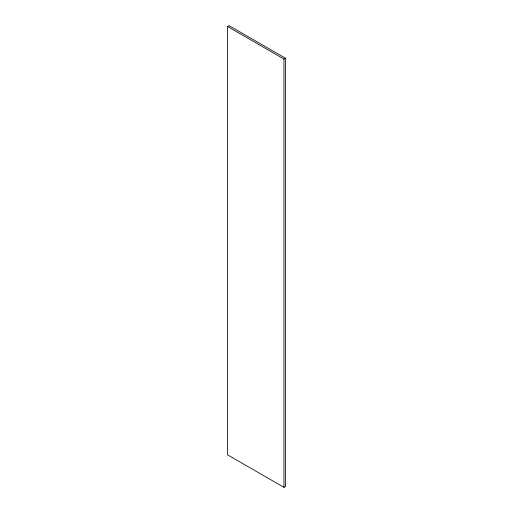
<?xml version="1.0" encoding="UTF-8"?>
<svg xmlns="http://www.w3.org/2000/svg" width="513" height="513" viewBox="0 0 513 513"><rect width="100%" height="100%" fill="white"/><g stroke="black" fill="none" stroke-linecap="round" stroke-linejoin="round"><path stroke-width="0.77" d="M227.567 26.509L229.054 25.65L285.433 58.2L285.433 486.491L283.945 487.35L227.567 454.8L227.567 26.509L283.945 59.059L285.433 58.2M283.945 59.059L283.945 487.35"/></g></svg>
